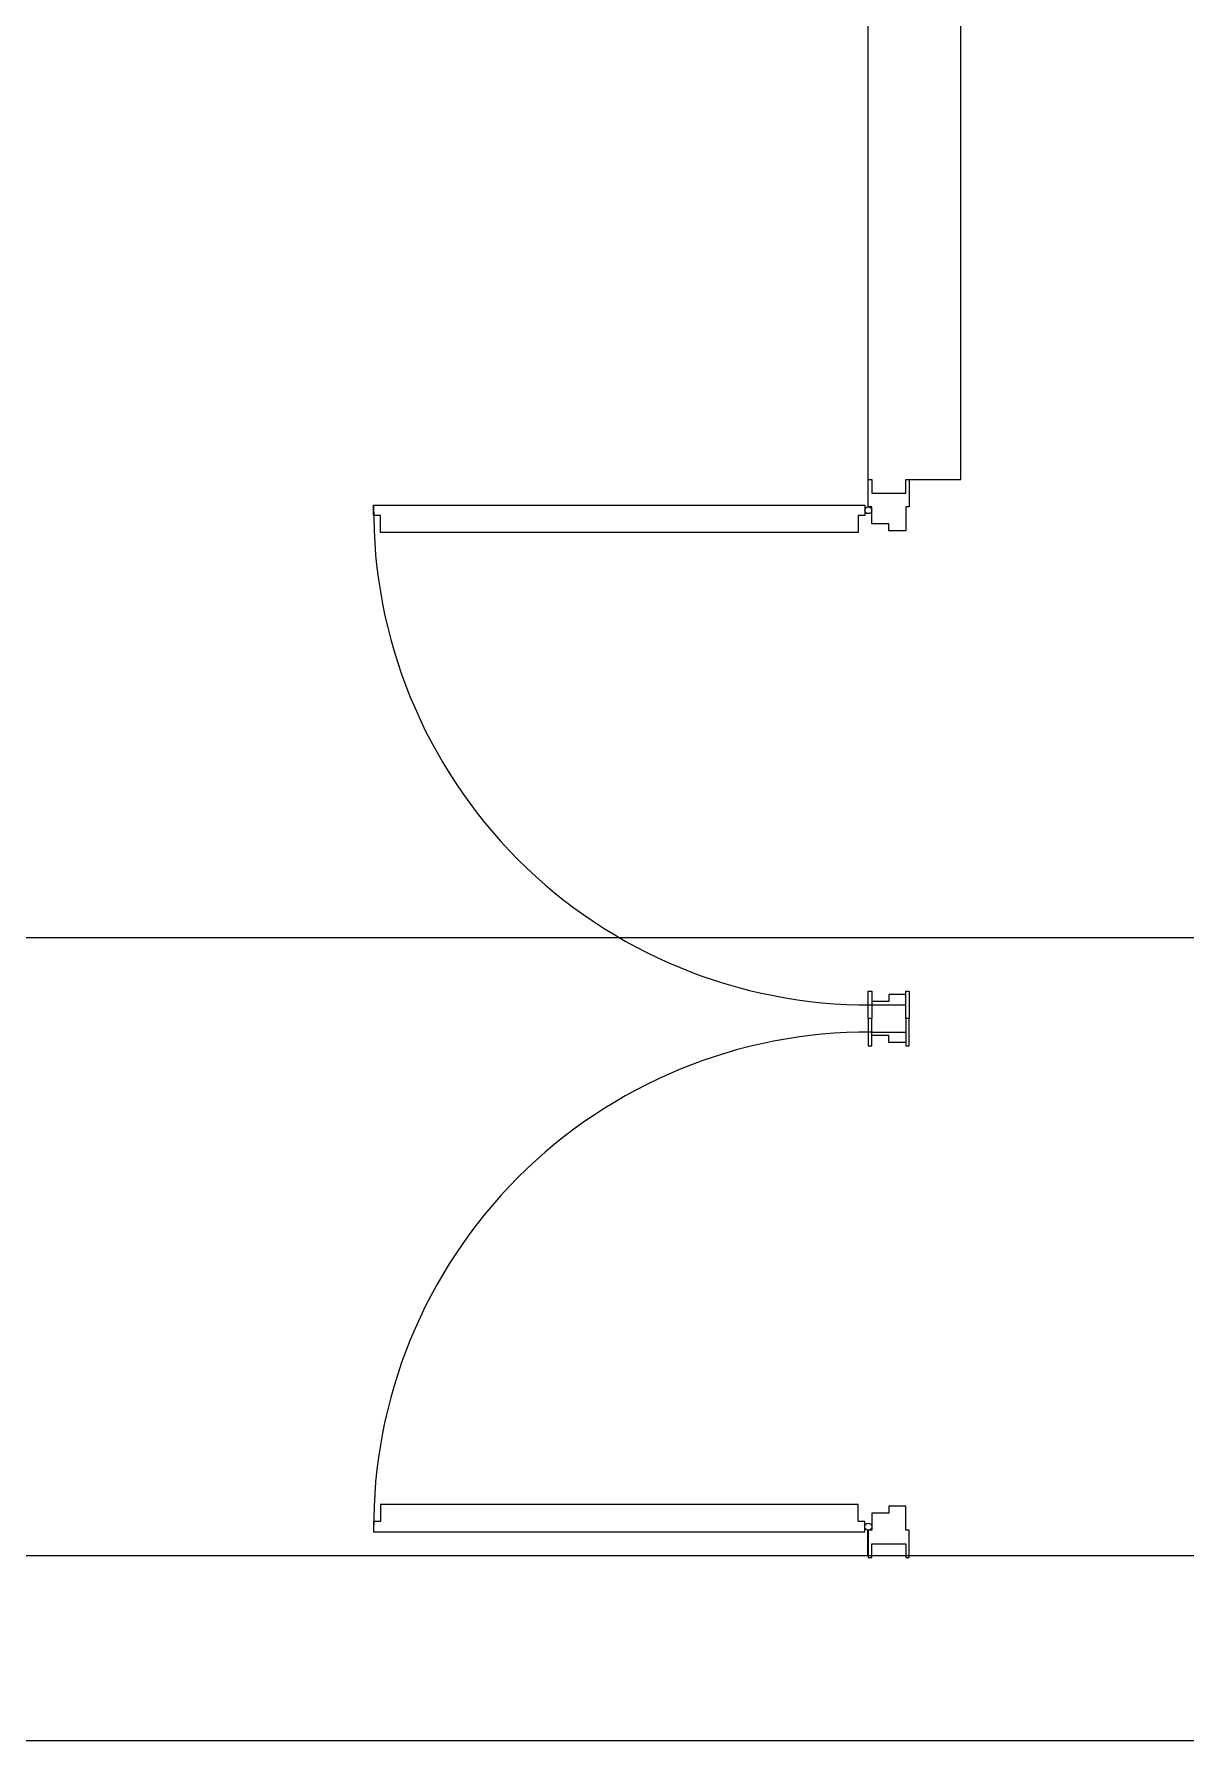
# Model space of a CAD drawing. Header units: millimetres. Extents: x 1251.1 to 1334.1, y 1577.6 to 1641.3.
# Drawn here: x 1301.396 to 1303.26, y 1610.451 to 1613.214 of the extents above; entities that cross this region are included whole.
import ezdxf

# ---------------------------------------------------------------- set-up
doc = ezdxf.new("R2010")
doc.units = ezdxf.units.MM
doc.linetypes.add('ACAD_ISO02W100', pattern=[15, 12, -3])
doc.layers.add('MURATURA', color=140, linetype='Continuous')
doc.layers.add('PORTES', color=3, linetype='Continuous')

msp = doc.modelspace()

# ---------------------------------------------------------------- linework, layer by layer
at = {"layer": 'MURATURA'}
for p, q in [((1302.8956, 1612.4927), (1302.8956, 1616.031)), ((1302.7456, 1610.7513), (1302.7456, 1610.7924)), ((1311.4456, 1610.4513), (1298.4456, 1610.4513))]:
    msp.add_line(p, q, dxfattribs=at)
at = {"layer": 'MURATURA', "linetype": 'ACAD_ISO02W100'}
for p, q in [((1302.7461, 1612.4927), (1302.7456, 1615.8189)), ((1302.8123, 1612.4927), (1302.8956, 1612.4927)), ((1295.6918, 1611.7513), (1312.6797, 1611.7513)), ((1298.4456, 1610.7513), (1311.4456, 1610.7513))]:
    msp.add_line(p, q, dxfattribs=at)
at = {"layer": 'MURATURA', "linetype": 'ACAD_ISO02W100', "ltscale": 0.07}
msp.add_line((1295.6918, 1611.7513), (1312.6797, 1611.7513), dxfattribs=at)
at = {"layer": 'PORTES'}
for points in [[(1302.7516, 1612.4485), (1302.7461, 1612.4485), (1302.7461, 1612.4927), (1302.7516, 1612.4927), (1302.7516, 1612.4706), (1302.8068, 1612.4706), (1302.8068, 1612.4927), (1302.8123, 1612.4927), (1302.8123, 1612.4485), (1302.8068, 1612.4485), (1302.8068, 1612.4099), (1302.7792, 1612.4099), (1302.7792, 1612.4209), (1302.7516, 1612.4209)], [(1302.7405, 1612.4513), (1302.7405, 1612.4347), (1302.7295, 1612.4347), (1302.7295, 1612.4071), (1301.9566, 1612.4071), (1301.9566, 1612.4347), (1301.9456, 1612.4347), (1301.9456, 1612.4513)], [(1302.7516, 1611.6204), (1302.7461, 1611.6204), (1302.7461, 1611.6646), (1302.7516, 1611.6646), (1302.7516, 1611.6425), (1302.8068, 1611.6425), (1302.8068, 1611.6646), (1302.8123, 1611.6646), (1302.8123, 1611.6204), (1302.8068, 1611.6204), (1302.8068, 1611.5818), (1302.7792, 1611.5818), (1302.7792, 1611.5928), (1302.7516, 1611.5928)], [(1302.7516, 1611.6204), (1302.7461, 1611.6204), (1302.7461, 1611.5763), (1302.7516, 1611.5763), (1302.7516, 1611.5983), (1302.8068, 1611.5983), (1302.8068, 1611.5763), (1302.8123, 1611.5763), (1302.8123, 1611.6204), (1302.8068, 1611.6204), (1302.8068, 1611.6591), (1302.7792, 1611.6591), (1302.7792, 1611.648), (1302.7516, 1611.648)], [(1302.7405, 1610.7896), (1302.7405, 1610.8061), (1302.7295, 1610.8061), (1302.7295, 1610.8338), (1301.9566, 1610.8338), (1301.9566, 1610.8061), (1301.9456, 1610.8061), (1301.9456, 1610.7896)], [(1302.7516, 1610.7923), (1302.7461, 1610.7923), (1302.7461, 1610.7482), (1302.7516, 1610.7482), (1302.7516, 1610.7703), (1302.8068, 1610.7703), (1302.8068, 1610.7482), (1302.8123, 1610.7482), (1302.8123, 1610.7923), (1302.8068, 1610.7923), (1302.8068, 1610.831), (1302.7792, 1610.831), (1302.7792, 1610.82), (1302.7516, 1610.82)]]:
    msp.add_lwpolyline(points, close=True, dxfattribs=at)
for centre in [(1302.7461, 1612.443), (1302.7461, 1610.7979)]:
    msp.add_circle(centre, 0.00552, dxfattribs=at)
for centre, start, end in [((1302.7461, 1612.443), 179.4791, 270.3472), ((1302.7461, 1610.7979), 89.6528, 180.5209)]:
    msp.add_arc(centre, 0.8005, start, end, dxfattribs=at)

doc.saveas('drawing.dxf')
